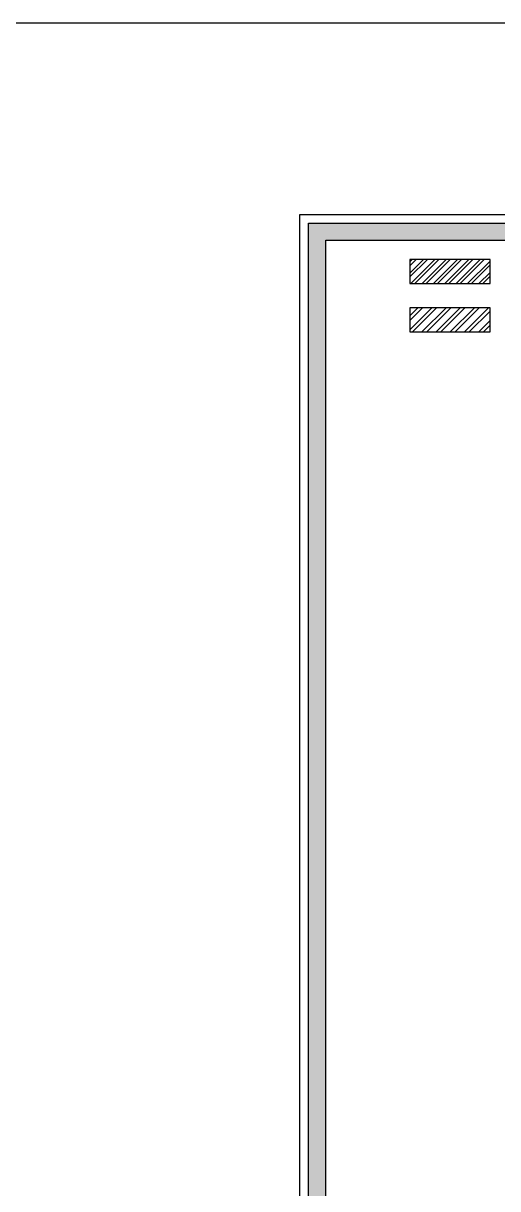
# Model space of a CAD drawing. Header units: millimetres. Extents: x 56222 to 3066687, y -650199 to -121287.
# Drawn here: x 149087.7 to 149238.1, y -177305 to -176934.9 of the extents above; entities that cross this region are included whole.
import ezdxf

# ---------------------------------------------------------------- set-up
doc = ezdxf.new("R2010")
doc.units = ezdxf.units.MM
doc.header["$MEASUREMENT"] = 0
for name, color, linetype, lineweight in [('ELEVATION ( SPIRAL STAIR )', 250, 'Continuous', 9), ('GROUND FLOOR  ( PLINE )', 251, 'Continuous', 30), ('NAME PLATE', 7, 'Continuous', 25), ('XX~SLAB ( BEAM )~ ( DIM )', 7, 'Continuous', 9)]:
    doc.layers.add(name, color=color, linetype=linetype, lineweight=lineweight)

# ---------------------------------------------------------------- blocks, each defined once
blk = doc.blocks.new('LAYOUT FILE')
at = {"layer": 'NAME PLATE', "true_color": 0xd39e00}
h = blk.add_hatch(color=42, dxfattribs=at)
h.paths.add_polyline_path([(3346889.83, -513806.18), (3346889.83, -514260.7), (3347535.56, -514260.7), (3347535.56, -513806.18)])
h.paths.add_polyline_path([(3346894.36, -513810.71), (3347531.03, -513810.71), (3347531.03, -514256.17), (3346894.36, -514256.17)], flags=16)
at = {"layer": 'NAME PLATE', "color": 42, "true_color": 0xd39e00}
for points in [[(3346887.56, -513803.91), (3347537.83, -513803.91), (3347537.83, -514262.96), (3346887.56, -514262.96)], [(3346889.83, -513806.18), (3347535.56, -513806.18), (3347535.56, -514260.7), (3346889.83, -514260.7)], [(3346894.36, -513810.71), (3347531.03, -513810.71), (3347531.03, -514256.17), (3346894.36, -514256.17)]]:
    blk.add_lwpolyline(points, close=True, dxfattribs=at)

msp = doc.modelspace()

# ---------------------------------------------------------------- hatches: boundary and pattern name
at = {"layer": 'ELEVATION ( SPIRAL STAIR )', "lineweight": 5}
h = msp.add_hatch(dxfattribs=at)
h.set_pattern_fill('ANSI32', color=2, scale=8.479723)
h.set_pattern_definition([(45, (-108523.784, 112309.077), (-2.24852616, 2.24852616), []), (45, (-108522.285, 112309.077), (-2.24852616, 2.24852616), [])])
h.paths.add_polyline_path([(149235.696, -177025.305), (149210.257, -177025.305), (149210.257, -177032.936), (149235.696, -177032.936)])
at = {"layer": 'GROUND FLOOR  ( PLINE )', "lineweight": 5}
h = msp.add_hatch(dxfattribs=at)
h.set_pattern_fill('ANSI32', color=3, scale=6.783779)
h.set_pattern_definition([(45, (-108523.784, 112309.077), (-1.798820929, 1.798820929), []), (45, (-108522.5847, 112309.077), (-1.798820929, 1.798820929), [])])
h.paths.add_polyline_path([(149235.696, -177009.931), (149210.257, -177009.931), (149210.257, -177017.563), (149235.696, -177017.563)])

# ---------------------------------------------------------------- linework, layer by layer
at = {"layer": 'ELEVATION ( SPIRAL STAIR )', "color": 2, "lineweight": 30, "elevation": -0.126}
msp.add_lwpolyline([(149235.696, -177025.305), (149210.257, -177025.305), (149210.257, -177032.936), (149235.696, -177032.936)], close=True, dxfattribs=at)
at = {"layer": 'GROUND FLOOR  ( PLINE )', "color": 3, "elevation": -0.126}
msp.add_lwpolyline([(149235.696, -177009.931), (149210.257, -177009.931), (149210.257, -177017.563), (149235.696, -177017.563)], close=True, dxfattribs=at)
at = {"layer": 'XX~SLAB ( BEAM )~ ( DIM )', "color": 242, "lineweight": 30, "true_color": 0xcd2027}
msp.add_lwpolyline([(150032.597, -176934.95), (147249.712, -176934.95), (147249.712, -177588.007), (150032.597, -177588.007)], close=True, dxfattribs=at)

# ---------------------------------------------------------------- block references
at = {"layer": 'NAME PLATE', "lineweight": 0, "xscale": 1.209046105522275, "yscale": 1.209046105522275, "zscale": 1.209046105522275}
msp.add_blockref('LAYOUT FILE', (-3897365.991, 444216.993), dxfattribs=at)

doc.saveas('drawing.dxf')
